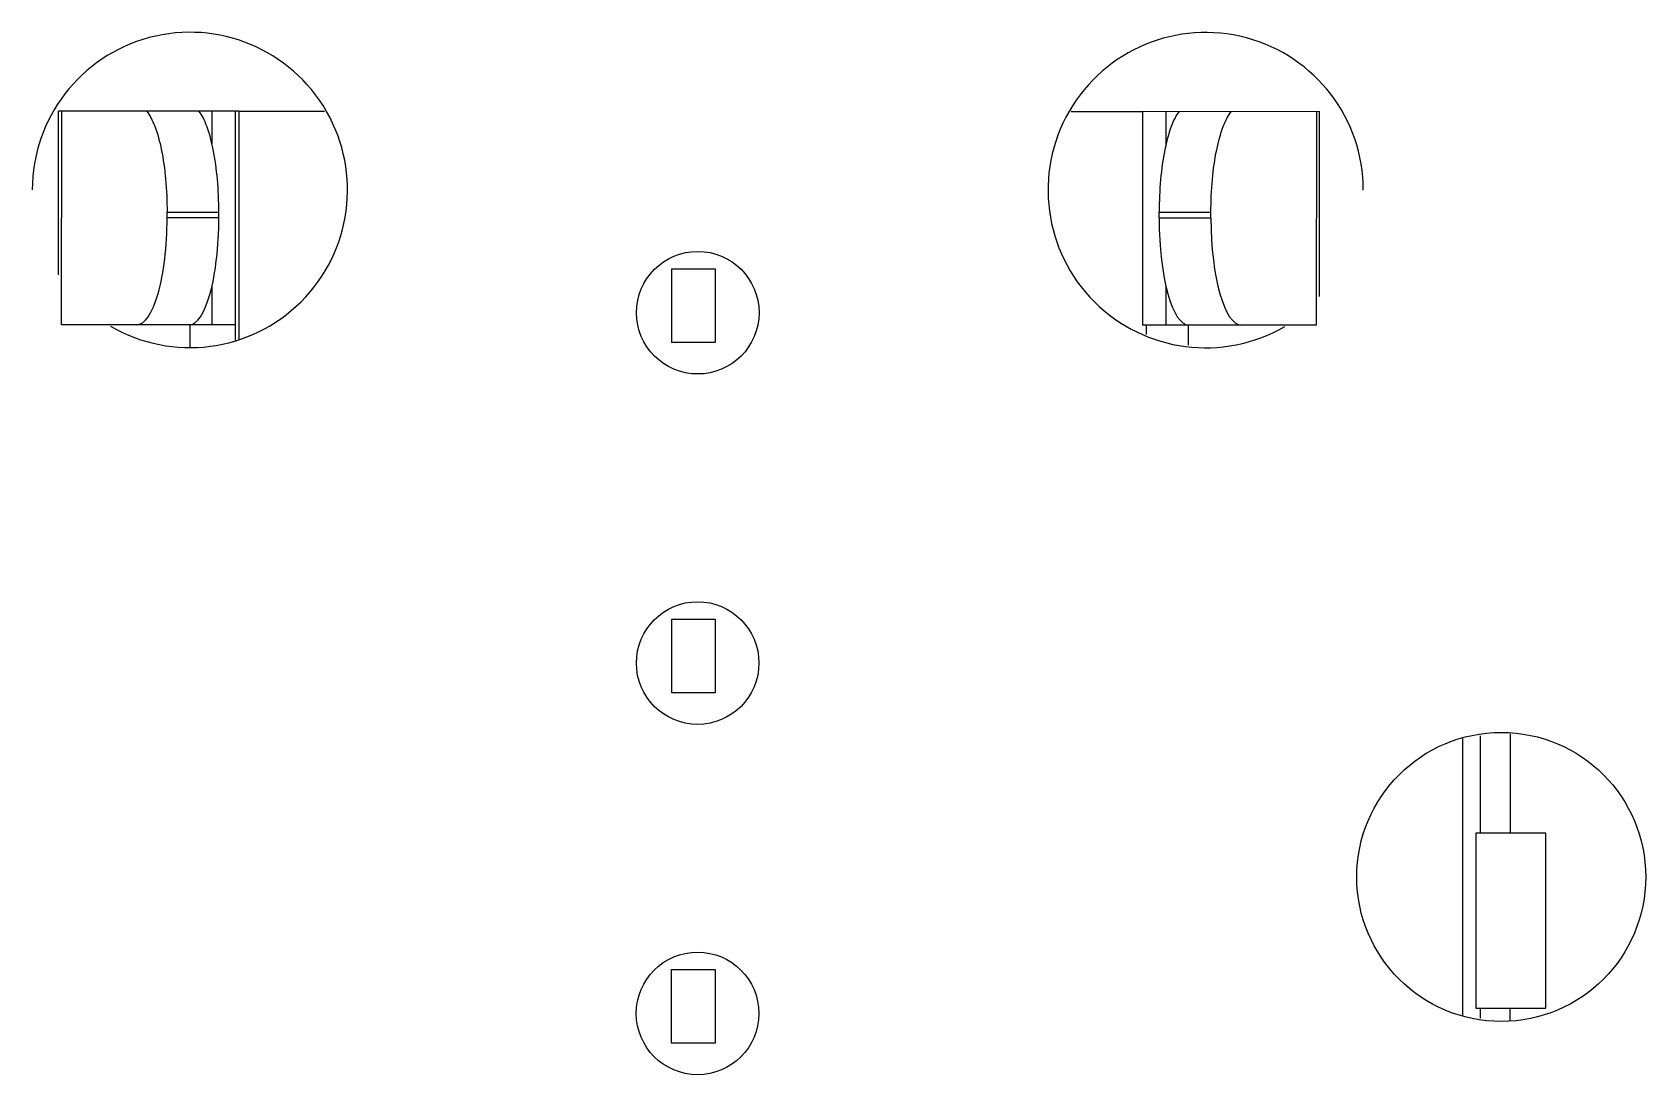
# Model space of a CAD drawing. Header units: inches. Extents: x -29 to 164, y -51 to 83.
# Drawn here: x 133.06 to 142.27, y 4.33 to 10.28 of the extents above; entities that cross this region are included whole.
import ezdxf

# ---------------------------------------------------------------- set-up
doc = ezdxf.new("R2010")
doc.units = ezdxf.units.IN
doc.header["$LTSCALE"] = 1.21
doc.header["$MEASUREMENT"] = 0
doc.layers.get('0').update_dxf_attribs({"linetype": 'CONTINUOUS'})

msp = doc.modelspace()

# ---------------------------------------------------------------- linework, layer by layer
at = {"color": 7, "linetype": 'Continuous'}
for p, q in [((133.2076, 8.8948), (133.2078, 9.8289)), ((134.2378, 9.8287), (133.2078, 9.8289)), ((133.2255, 8.6089), (133.2257, 9.8289)), ((134.0839, 9.8287), (134.0838, 9.6393)), ((134.2176, 8.5204), (134.2178, 9.8287)), ((134.2378, 9.8277), (134.2376, 8.5236)), ((134.2378, 9.8277), (134.7262, 9.8276)), ((138.9892, 9.8267), (139.3978, 9.8266)), ((139.3978, 9.8276), (139.3976, 8.6076)), ((139.3978, 9.8276), (140.4078, 9.8274)), ((139.5318, 9.6373), (139.5318, 9.8276)), ((140.39, 9.8274), (140.3897, 8.6074)), ((140.4076, 8.7699), (140.4078, 9.8274)), ((133.8275, 9.2525), (134.1231, 9.2524)), ((133.8275, 9.2188), (133.8275, 9.2525)), ((134.1231, 9.2187), (133.8275, 9.2188)), ((134.1231, 9.2187), (134.1231, 9.2524)), ((139.4923, 9.2513), (139.7879, 9.2512)), ((139.4923, 9.2176), (139.4923, 9.2513)), ((139.7879, 9.2175), (139.4923, 9.2176)), ((139.7879, 9.2175), (139.7879, 9.2512)), ((136.7077, 8.9282), (136.7076, 8.5082)), ((136.7077, 8.9282), (136.9577, 8.9281)), ((136.9577, 8.9281), (136.9576, 8.5081)), ((134.0837, 8.8354), (134.0836, 8.6087)), ((139.5316, 8.6076), (139.5316, 8.8333)), ((134.2176, 8.6087), (133.2255, 8.6089)), ((133.9576, 8.6087), (133.9576, 8.4794)), ((140.3897, 8.6074), (139.3976, 8.6076)), ((139.4176, 8.6076), (139.4176, 8.5536)), ((139.6576, 8.6075), (139.6576, 8.4936)), ((136.9576, 8.5081), (136.7076, 8.5082)), ((136.7072, 6.9282), (136.7071, 6.5082)), ((136.7072, 6.9282), (136.9572, 6.9281)), ((136.9572, 6.9281), (136.9571, 6.5081)), ((136.9571, 6.5081), (136.7071, 6.5082)), ((141.4957, 6.274), (141.4956, 5.7073)), ((141.2254, 4.6667), (141.2257, 6.2472)), ((141.3257, 6.2634), (141.3256, 5.7073)), ((141.3006, 5.7073), (141.3004, 4.7073)), ((141.7006, 5.7072), (141.3006, 5.7073)), ((141.7004, 4.7072), (141.7006, 5.7072)), ((136.7068, 4.9282), (136.7067, 4.5082)), ((136.7068, 4.9282), (136.9568, 4.9281)), ((136.9568, 4.9281), (136.9567, 4.5081)), ((141.3004, 4.7073), (141.7004, 4.7072)), ((141.3254, 4.7073), (141.3254, 4.6513)), ((141.4954, 4.7073), (141.4954, 4.6398)), ((136.9567, 4.5081), (136.7067, 4.5082))]:
    msp.add_line(p, q, dxfattribs=at)
for centre, radius in [((136.8577, 8.6782), 0.35), ((136.8572, 6.6782), 0.35), ((141.4456, 5.4573), 0.825), ((136.8568, 4.6782), 0.35)]:
    msp.add_circle(centre, radius, dxfattribs=at)
for centre, start, end in [((133.9578, 9.3788), 239.82506, 179.98796), ((139.7578, 9.3776), 359.98796, 300.11895)]:
    msp.add_arc(centre, 0.9, start, end, dxfattribs=at)
for centre, ratio, start_param, end_param in [((139.905, 9.2175), 0.285478, -0.004779, 0), ((133.6534, 9.2188), 0.285478, -3.141593, -1.570796), ((133.9534, 9.2187), 0.278245, -3.141593, -1.570796), ((139.6621, 9.2175), 0.278245, -4.712389, -3.141593), ((139.9621, 9.2175), 0.285478, -4.712389, -3.141593)]:
    msp.add_ellipse(centre, major_axis=(0.0001, 0.61), ratio=ratio, start_param=start_param, end_param=end_param, dxfattribs=at)
for points, knots in [([(133.7098, 9.8288), (133.7099, 9.8288), (133.7102, 9.8288), (133.7104, 9.8288), (133.7106, 9.8288)], [0, 0, 0, 0, 0.500011, 1, 1, 1, 1]), ([(133.7106, 9.8288), (133.7199, 9.8174), (133.7375, 9.7894), (133.7693, 9.717), (133.7998, 9.5992), (133.8224, 9.4349), (133.8275, 9.3152), (133.8275, 9.2525)], [0, 0, 0, 0, 0.07405, 0.16543, 0.397636, 0.683768, 1, 1, 1, 1]), ([(134.1231, 9.2524), (134.1231, 9.3151), (134.1182, 9.4347), (134.0961, 9.5989), (134.0664, 9.7167), (134.0355, 9.7892), (134.0183, 9.8173), (134.0092, 9.8287)], [0, 0, 0, 0, 0.316465, 0.602826, 0.835084, 0.926313, 1, 1, 1, 1]), ([(139.6065, 9.8275), (139.5974, 9.8162), (139.5802, 9.7881), (139.5492, 9.7156), (139.5195, 9.5978), (139.4974, 9.4336), (139.4923, 9.314), (139.4923, 9.2513)], [0, 0, 0, 0, 0.073675, 0.164884, 0.397129, 0.683502, 1, 1, 1, 1]), ([(139.7879, 9.2512), (139.7879, 9.314), (139.7931, 9.4337), (139.8158, 9.5979), (139.8464, 9.7157), (139.8782, 9.7881), (139.8958, 9.8161), (139.9051, 9.8275)], [0, 0, 0, 0, 0.316199, 0.60232, 0.834538, 0.925938, 1, 1, 1, 1])]:
    msp.add_open_spline(points, degree=3, knots=knots, dxfattribs=at)

doc.saveas('drawing.dxf')
